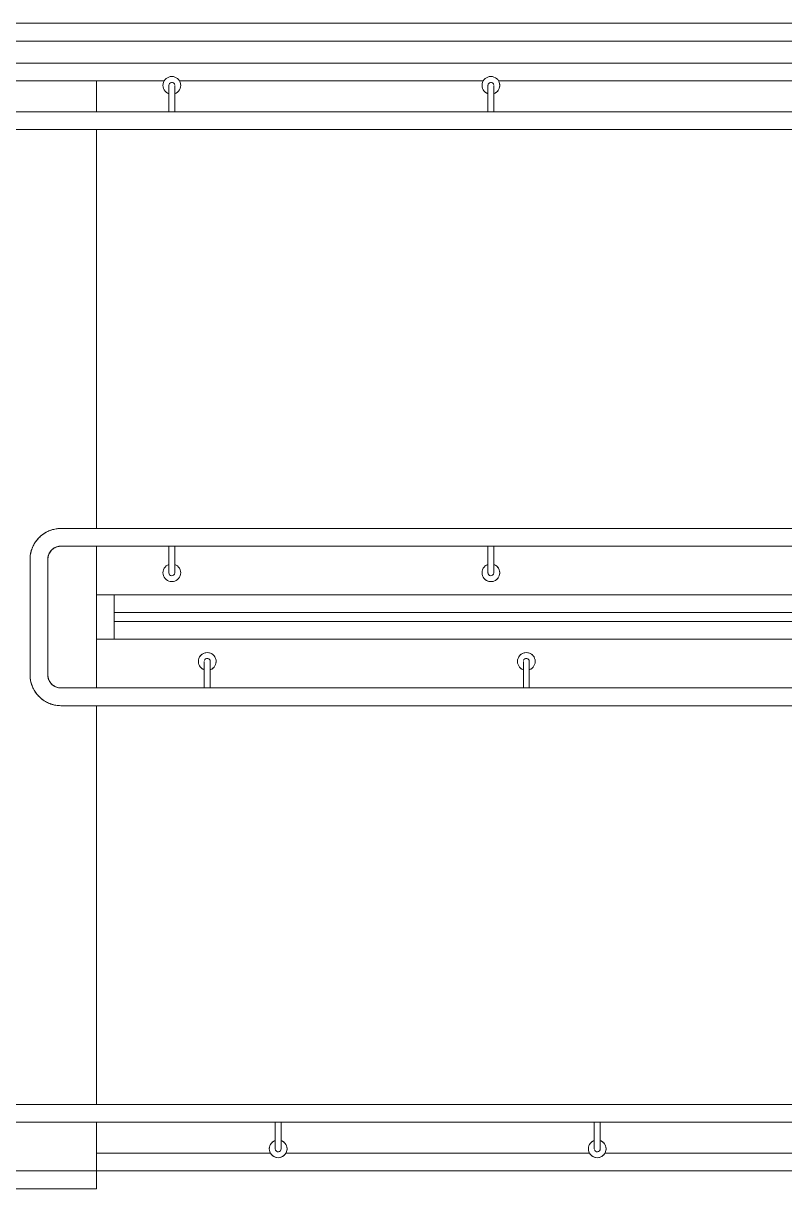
# Model space of a CAD drawing. Header units: millimetres. Extents: x -515342 to 330399, y -224905 to 507333.
# Drawn here: x -331256 to -329538, y -42238 to -39608 of the extents above; entities that cross this region are included whole.
import ezdxf

# ---------------------------------------------------------------- set-up
doc = ezdxf.new("R2010")
doc.units = ezdxf.units.MM
doc.layers.get('0').update_dxf_attribs({"lineweight": 0})
for name, color, linetype, lineweight in [('Лестницы', 7, 'Continuous', 0), ('Ограждение', 7, 'Continuous', 0), ('Пандусы', 7, 'Continuous', 0), ('Стены внутренние', 7, 'Continuous', 0)]:
    doc.layers.add(name, color=color, linetype=linetype, lineweight=lineweight)

# ---------------------------------------------------------------- blocks, each defined once
blk = doc.blocks.new('Тип верхнего поручня - Верхний поручень_Внутренний_-9709528-О_АР_П_1_0_000_План 1 этажа')
at = {"layer": 'Ограждение'}
for p, q in [((47740, -4009), (41890, -4009)), ((41890, -4049), (47740, -4049))]:
    blk.add_line(p, q, dxfattribs=at)
blk = doc.blocks.new('Тип верхнего поручня - Верхний поручень_Внутренний_-V60-О_АР_П_1_0_000_План 1 этажа')
at = {"layer": 'Ограждение'}
for p, q in [((41859.5, -4009), (47770.5, -4009)), ((41859.5, -4049), (47770.5, -4049))]:
    blk.add_line(p, q, dxfattribs=at)
blk = doc.blocks.new('Ограждение - АР_Ограждение_Балясина_D40 доп поручень 700-V107-О_АР_П_1_0_000_План 1 этажа')
at = {"layer": 'Ограждение'}
for p, q in [((-26.7, 6.7), (-60, 6.7)), ((-17.7, 9.3), (-18.8, 6.7)), ((-15, 13.3), (-16.5, 11.4)), ((-11.4, 16.5), (-13, 15.2)), ((-7.1, 18.7), (-8.7, 18)), ((8.7, 18), (7.1, 18.7)), ((13, 15.2), (11.4, 16.5)), ((16.5, 11.4), (15, 13.3)), ((-60, -6.7), (-26.7, -6.7)), ((-26.7, -6.7), (-20, -6.7)), ((-18.8, -6.7), (-17.7, -9.3)), ((-16.5, -11.4), (-15, -13.3)), ((-13, -15.2), (-11.4, -16.5)), ((-8.7, -18), (-7.1, -18.7)), ((7.1, -18.7), (8.7, -18)), ((11.4, -16.5), (13, -15.2)), ((15, -13.3), (16.5, -11.4))]:
    blk.add_line(p, q, dxfattribs=at)
at = {"layer": 'Ограждение', "flags": 128}
for points in [[(0, 6.7), (0, 6.7), (-0.1, 6.7), (-0.2, 6.7), (-0.3, 6.7), (-0.5, 6.7), (-0.8, 6.7), (-1, 6.7), (-1.4, 6.7), (-1.7, 6.7), (-2.1, 6.7), (-2.5, 6.7), (-3, 6.7), (-3.5, 6.7), (-4.1, 6.7), (-4.7, 6.7), (-5.3, 6.7), (-5.9, 6.7), (-6.6, 6.7), (-7.3, 6.7), (-8.1, 6.7), (-8.9, 6.7), (-9.7, 6.7), (-10.5, 6.7), (-11.4, 6.7), (-12.3, 6.7), (-13.2, 6.7), (-14.1, 6.7), (-15, 6.7), (-16, 6.7), (-17, 6.7), (-18, 6.7), (-19, 6.7), (-20, 6.7), (-21.1, 6.7), (-22.1, 6.7), (-23.2, 6.7), (-24.2, 6.7), (-25.3, 6.7), (-26.4, 6.7), (-26.7, 6.7)], [(-1.1, 20), (-2.4, 19.9), (-3.9, 19.6)], [(3.9, 19.6), (2.4, 19.9), (1.1, 20)], [(20, 0), (19.4, 4.8), (17.7, 9.3)], [(-26.7, -6.7), (-25.6, -6.7), (-24.5, -6.7), (-23.5, -6.7), (-22.4, -6.7), (-21.4, -6.7), (-20.3, -6.7), (-19.3, -6.7), (-18.3, -6.7), (-17.3, -6.7), (-16.3, -6.7), (-15.3, -6.7), (-14.4, -6.7), (-13.4, -6.7), (-12.5, -6.7), (-11.6, -6.7), (-10.7, -6.7), (-9.9, -6.7), (-9.1, -6.7), (-8.3, -6.7), (-7.5, -6.7), (-6.8, -6.7), (-6.1, -6.7), (-5.5, -6.7), (-4.8, -6.7), (-4.2, -6.7), (-3.7, -6.7), (-3.1, -6.7), (-2.7, -6.7), (-2.2, -6.7), (-1.8, -6.7), (-1.4, -6.7), (-1.1, -6.7), (-0.8, -6.7), (-0.6, -6.7), (-0.4, -6.7), (-0.2, -6.7), (-0.1, -6.7), (0, -6.7), (0, -6.7)], [(-3.9, -19.6), (-2.4, -19.9), (-1.1, -20)], [(1.1, -20), (2.4, -19.9), (3.9, -19.6)], [(17.7, -9.3), (19.4, -4.8), (20, 0)]]:
    blk.add_lwpolyline(points, dxfattribs=at)
at = {"layer": 'Ограждение'}
for radius, start, end in [(20, 360, 160.3657), (6.67, 90, 105), (6.67, 285, 90), (20, 199.6343, 360)]:
    blk.add_arc((0, 0), radius, start, end, dxfattribs=at)
blk = doc.blocks.new('Ограждение - АР_Ограждение_Балясина_D40 доп поручень 700-V103-О_АР_П_1_0_000_План 1 этажа')
at = {"layer": 'Ограждение'}
for p, q in [((-26.7, 6.7), (-60, 6.7)), ((-60, -6.7), (-26.7, -6.7)), ((-26.7, -6.7), (-20, -6.7))]:
    blk.add_line(p, q, dxfattribs=at)
at = {"layer": 'Ограждение', "flags": 128}
for points in [[(0, 6.7), (0, 6.7), (-0.1, 6.7), (-0.2, 6.7), (-0.3, 6.7), (-0.5, 6.7), (-0.8, 6.7), (-1, 6.7), (-1.4, 6.7), (-1.7, 6.7), (-2.1, 6.7), (-2.5, 6.7), (-3, 6.7), (-3.5, 6.7), (-4.1, 6.7), (-4.7, 6.7), (-5.3, 6.7), (-5.9, 6.7), (-6.6, 6.7), (-7.3, 6.7), (-8.1, 6.7), (-8.9, 6.7), (-9.7, 6.7), (-10.5, 6.7), (-11.4, 6.7), (-12.3, 6.7), (-13.2, 6.7), (-14.1, 6.7), (-15, 6.7), (-16, 6.7), (-17, 6.7), (-18, 6.7), (-19, 6.7), (-20, 6.7), (-21.1, 6.7), (-22.1, 6.7), (-23.2, 6.7), (-24.2, 6.7), (-25.3, 6.7), (-26.4, 6.7), (-26.7, 6.7)], [(-26.7, -6.7), (-25.6, -6.7), (-24.5, -6.7), (-23.5, -6.7), (-22.4, -6.7), (-21.4, -6.7), (-20.3, -6.7), (-19.3, -6.7), (-18.3, -6.7), (-17.3, -6.7), (-16.3, -6.7), (-15.3, -6.7), (-14.4, -6.7), (-13.4, -6.7), (-12.5, -6.7), (-11.6, -6.7), (-10.7, -6.7), (-9.9, -6.7), (-9.1, -6.7), (-8.3, -6.7), (-7.5, -6.7), (-6.8, -6.7), (-6.1, -6.7), (-5.5, -6.7), (-4.8, -6.7), (-4.2, -6.7), (-3.7, -6.7), (-3.1, -6.7), (-2.7, -6.7), (-2.2, -6.7), (-1.8, -6.7), (-1.4, -6.7), (-1.1, -6.7), (-0.8, -6.7), (-0.6, -6.7), (-0.4, -6.7), (-0.2, -6.7), (-0.1, -6.7), (0, -6.7), (0, -6.7)]]:
    blk.add_lwpolyline(points, dxfattribs=at)
at = {"layer": 'Ограждение'}
for radius, start, end in [(20, 360, 160.3657), (6.67, 90, 105), (6.67, 285, 90), (20, 199.6343, 360)]:
    blk.add_arc((0, 0), radius, start, end, dxfattribs=at)
blk = doc.blocks.new('Ограждение - Ограждение-9972903-О_АР_П_1_0_000_План 1 этажа')
at = {"extrusion": (0, 0, -1), "zscale": -1}
for name, p, rotation in [('Ограждение - АР_Ограждение_Балясина_D40 доп поручень 700-V103-О_АР_П_1_0_000_План 1 этажа', (-43832, -5249), 270.0000000000002), ('Ограждение - АР_Ограждение_Балясина_D40 доп поручень 700-V107-О_АР_П_1_0_000_План 1 этажа', (-44552, -5249), 270.0000000000002), ('Ограждение - АР_Ограждение_Балясина_D40 доп поручень 700-V107-О_АР_П_1_0_000_План 1 этажа', (-43912, -5449), 90.0000000000002), ('Ограждение - АР_Ограждение_Балясина_D40 доп поручень 700-V107-О_АР_П_1_0_000_План 1 этажа', (-44632, -5449), 90.0000000000002)]:
    blk.add_blockref(name, p, dxfattribs=dict(at, rotation=rotation))
blk = doc.blocks.new('Ограждение - АР_Ограждение_Балясина_D40 доп поручень 700-V111-О_АР_П_1_0_000_План 1 этажа')
at = {"layer": 'Ограждение'}
for p, q in [((-26.7, 6.7), (-60, 6.7)), ((-17.7, 9.3), (-18.8, 6.7)), ((-15, 13.3), (-16.5, 11.4)), ((-11.4, 16.5), (-13, 15.2)), ((-7.1, 18.7), (-8.7, 18)), ((8.7, 18), (7.1, 18.7)), ((-60, -6.7), (-26.7, -6.7)), ((-26.7, -6.7), (-20, -6.7)), ((-18.8, -6.7), (-17.7, -9.3)), ((-16.5, -11.4), (-15, -13.3)), ((-13, -15.2), (-11.4, -16.5)), ((-8.7, -18), (-7.1, -18.7)), ((7.1, -18.7), (8.7, -18))]:
    blk.add_line(p, q, dxfattribs=at)
at = {"layer": 'Ограждение', "flags": 128}
for points in [[(0, 6.7), (0, 6.7), (-0.1, 6.7), (-0.2, 6.7), (-0.3, 6.7), (-0.5, 6.7), (-0.8, 6.7), (-1, 6.7), (-1.4, 6.7), (-1.7, 6.7), (-2.1, 6.7), (-2.5, 6.7), (-3, 6.7), (-3.5, 6.7), (-4.1, 6.7), (-4.7, 6.7), (-5.3, 6.7), (-5.9, 6.7), (-6.6, 6.7), (-7.3, 6.7), (-8.1, 6.7), (-8.9, 6.7), (-9.7, 6.7), (-10.5, 6.7), (-11.4, 6.7), (-12.3, 6.7), (-13.2, 6.7), (-14.1, 6.7), (-15, 6.7), (-16, 6.7), (-17, 6.7), (-18, 6.7), (-19, 6.7), (-20, 6.7), (-21.1, 6.7), (-22.1, 6.7), (-23.2, 6.7), (-24.2, 6.7), (-25.3, 6.7), (-26.4, 6.7), (-26.7, 6.7)], [(-1.1, 20), (-2.4, 19.9), (-3.9, 19.6)], [(3.9, 19.6), (2.4, 19.9), (1.1, 20)], [(-26.7, -6.7), (-25.6, -6.7), (-24.5, -6.7), (-23.5, -6.7), (-22.4, -6.7), (-21.4, -6.7), (-20.3, -6.7), (-19.3, -6.7), (-18.3, -6.7), (-17.3, -6.7), (-16.3, -6.7), (-15.3, -6.7), (-14.4, -6.7), (-13.4, -6.7), (-12.5, -6.7), (-11.6, -6.7), (-10.7, -6.7), (-9.9, -6.7), (-9.1, -6.7), (-8.3, -6.7), (-7.5, -6.7), (-6.8, -6.7), (-6.1, -6.7), (-5.5, -6.7), (-4.8, -6.7), (-4.2, -6.7), (-3.7, -6.7), (-3.1, -6.7), (-2.7, -6.7), (-2.2, -6.7), (-1.8, -6.7), (-1.4, -6.7), (-1.1, -6.7), (-0.8, -6.7), (-0.6, -6.7), (-0.4, -6.7), (-0.2, -6.7), (-0.1, -6.7), (0, -6.7), (0, -6.7)], [(-3.9, -19.6), (-2.4, -19.9), (-1.1, -20)], [(1.1, -20), (2.4, -19.9), (3.9, -19.6)]]:
    blk.add_lwpolyline(points, dxfattribs=at)
at = {"layer": 'Ограждение'}
for radius, start, end in [(20, 360, 160.3657), (6.67, 90, 105), (6.67, 285, 90), (20, 199.6343, 360)]:
    blk.add_arc((0, 0), radius, start, end, dxfattribs=at)
blk = doc.blocks.new('Ограждение - Ограждение-9972907-О_АР_П_1_0_000_План 1 этажа')
for name, p, rotation in [('Ограждение - АР_Ограждение_Балясина_D40 доп поручень 700-V103-О_АР_П_1_0_000_План 1 этажа', (43832, -4149), 89.99999999999982), ('Ограждение - АР_Ограждение_Балясина_D40 доп поручень 700-V111-О_АР_П_1_0_000_План 1 этажа', (44552, -4149), 89.99999999999982), ('Ограждение - АР_Ограждение_Балясина_D40 доп поручень 700-V107-О_АР_П_1_0_000_План 1 этажа', (44072, -6549), 269.9999999999998), ('Ограждение - АР_Ограждение_Балясина_D40 доп поручень 700-V107-О_АР_П_1_0_000_План 1 этажа', (44792, -6549), 269.9999999999998)]:
    blk.add_blockref(name, p, dxfattribs=dict(rotation=rotation))
blk = doc.blocks.new('Тип верхнего поручня - Верхний поручень_Внутренний_-9972950-О_АР_П_1_0_000_План 1 этажа')
at = {"layer": 'Ограждение'}
for p, q in [((43660, -5149), (43582, -5149)), ((47516.6, -5149), (43665.6, -5149)), ((43582, -5189), (43660, -5189)), ((43665.6, -5189), (47516.6, -5189)), ((43512, -5219), (43512, -5479)), ((43552, -5479), (43552, -5219)), ((43660, -5509), (43582, -5509)), ((47458.4, -5509), (43662.4, -5509)), ((43582, -5549), (43660, -5549)), ((43662.4, -5549), (47458.4, -5549))]:
    blk.add_line(p, q, dxfattribs=at)
at = {"layer": 'Ограждение', "flags": 128}
for points in [[(43582, -5149), (43579.2, -5149.1), (43576.4, -5149.2), (43573.6, -5149.5), (43570.8, -5149.9), (43568.1, -5150.4), (43565.4, -5151), (43562.7, -5151.7), (43560, -5152.6), (43557.3, -5153.5), (43554.7, -5154.5), (43552.2, -5155.7), (43549.7, -5156.9), (43547.2, -5158.3), (43544.8, -5159.7), (43542.5, -5161.2), (43540.2, -5162.9), (43538, -5164.6), (43535.8, -5166.4), (43533.8, -5168.3), (43531.8, -5170.2), (43529.9, -5172.3), (43528, -5174.4), (43526.3, -5176.6), (43524.7, -5178.9), (43523.1, -5181.2), (43521.6, -5183.6), (43520.3, -5186), (43519, -5188.5), (43517.8, -5191), (43516.8, -5193.6), (43515.8, -5196.3), (43514.9, -5198.9), (43514.2, -5201.6), (43513.5, -5204.4), (43513, -5207.1), (43512.6, -5209.9), (43512.3, -5212.7), (43512.1, -5215.4), (43512, -5218.2), (43512, -5219)], [(43660, -5149), (43662.8, -5149), (43665.6, -5149)], [(43552, -5219), (43552, -5217.8), (43552.1, -5216.6), (43552.2, -5215.4), (43552.4, -5214.2), (43552.6, -5213), (43552.9, -5211.9), (43553.2, -5210.7), (43553.5, -5209.6), (43553.9, -5208.4), (43554.4, -5207.3), (43554.9, -5206.2), (43555.4, -5205.1), (43556, -5204.1), (43556.6, -5203.1), (43557.2, -5202.1), (43557.9, -5201.1), (43558.7, -5200.1), (43559.4, -5199.2), (43560.3, -5198.3), (43561.1, -5197.5), (43562, -5196.7), (43562.9, -5195.9), (43563.8, -5195.1), (43564.8, -5194.4), (43565.8, -5193.8), (43566.8, -5193.1), (43567.9, -5192.5), (43568.9, -5192), (43570, -5191.5), (43571.1, -5191), (43572.3, -5190.6), (43573.4, -5190.3), (43574.6, -5189.9), (43575.7, -5189.7), (43576.9, -5189.4), (43578.1, -5189.3), (43579.3, -5189.1), (43580.5, -5189), (43581.7, -5189), (43582, -5189)], [(43665.6, -5189), (43662.8, -5189), (43660, -5189)], [(43512, -5479), (43512.1, -5481.8), (43512.2, -5484.6), (43512.5, -5487.4), (43512.9, -5490.2), (43513.4, -5492.9), (43514, -5495.6), (43514.7, -5498.3), (43515.6, -5501), (43516.5, -5503.7), (43517.5, -5506.3), (43518.7, -5508.8), (43519.9, -5511.3), (43521.3, -5513.8), (43522.7, -5516.2), (43524.2, -5518.5), (43525.9, -5520.8), (43527.6, -5523), (43529.4, -5525.2), (43531.3, -5527.2), (43533.2, -5529.2), (43535.3, -5531.1), (43537.4, -5533), (43539.6, -5534.7), (43541.9, -5536.3), (43544.2, -5537.9), (43546.6, -5539.4), (43549, -5540.7), (43551.5, -5542), (43554, -5543.2), (43556.6, -5544.2), (43559.3, -5545.2), (43561.9, -5546.1), (43564.6, -5546.8), (43567.4, -5547.5), (43570.1, -5548), (43572.9, -5548.4), (43575.7, -5548.7), (43578.4, -5548.9), (43581.2, -5549), (43582, -5549)], [(43582, -5509), (43580.8, -5509), (43579.6, -5508.9), (43578.4, -5508.8), (43577.2, -5508.6), (43576, -5508.4), (43574.9, -5508.1), (43573.7, -5507.8), (43572.6, -5507.5), (43571.4, -5507.1), (43570.3, -5506.6), (43569.2, -5506.1), (43568.1, -5505.6), (43567.1, -5505), (43566.1, -5504.4), (43565.1, -5503.8), (43564.1, -5503.1), (43563.1, -5502.3), (43562.2, -5501.6), (43561.3, -5500.7), (43560.5, -5499.9), (43559.7, -5499), (43558.9, -5498.1), (43558.1, -5497.2), (43557.4, -5496.2), (43556.8, -5495.2), (43556.1, -5494.2), (43555.5, -5493.1), (43555, -5492.1), (43554.5, -5491), (43554, -5489.9), (43553.6, -5488.7), (43553.3, -5487.6), (43552.9, -5486.4), (43552.7, -5485.3), (43552.4, -5484.1), (43552.3, -5482.9), (43552.1, -5481.7), (43552, -5480.5), (43552, -5479.3), (43552, -5479)], [(43662.4, -5509), (43661.2, -5509), (43660, -5509)], [(43660, -5549), (43661.2, -5549), (43662.4, -5549)]]:
    blk.add_lwpolyline(points, dxfattribs=at)
blk = doc.blocks.new('Тип верхнего поручня - Верхний поручень_Внутренний_-V112-О_АР_П_1_0_000_План 1 этажа')
at = {"layer": 'Ограждение'}
for p, q in [((43582, -5149), (43660, -5149)), ((43660, -5149), (43664, -5149)), ((43664, -5149), (47515, -5149)), ((43582, -5189), (43660, -5189)), ((43660, -5189), (43664, -5189)), ((43664, -5189), (47515, -5189)), ((43512, -5479), (43512, -5219)), ((43552, -5479), (43552, -5219)), ((43660, -5509), (43582, -5509)), ((43664, -5509), (43660, -5509)), ((47460, -5509), (43664, -5509)), ((43660, -5549), (43582, -5549)), ((43664, -5549), (43660, -5549)), ((47460, -5549), (43664, -5549))]:
    blk.add_line(p, q, dxfattribs=at)
for centre, radius, start, end in [((43582, -5219), 70, 90, 180), ((43582, -5219), 30, 90, 180), ((43582, -5479), 70, 180, 270), ((43582, -5479), 30, 180, 270)]:
    blk.add_arc(centre, radius, start, end, dxfattribs=at)
blk = doc.blocks.new('Тип перил - Перила_Внутренний_-9972971-О_АР_П_1_0_000_План 1 этажа')
at = {"layer": 'Ограждение', "flags": 128}
for points in [[(43582, -5149), (43579.2, -5149.1), (43576.4, -5149.2), (43573.6, -5149.5), (43570.8, -5149.9), (43568.1, -5150.4), (43565.4, -5151), (43562.7, -5151.7), (43560, -5152.6), (43557.3, -5153.5), (43554.7, -5154.5), (43552.2, -5155.7), (43549.7, -5156.9), (43547.2, -5158.3), (43544.8, -5159.7), (43542.5, -5161.2), (43540.2, -5162.9), (43538, -5164.6), (43535.8, -5166.4), (43533.8, -5168.3), (43531.8, -5170.2), (43529.9, -5172.3), (43528, -5174.4), (43526.3, -5176.6), (43524.7, -5178.9), (43523.1, -5181.2), (43521.6, -5183.6), (43520.3, -5186), (43519, -5188.5), (43517.8, -5191), (43516.8, -5193.6), (43515.8, -5196.3), (43514.9, -5198.9), (43514.2, -5201.6), (43513.5, -5204.4), (43513, -5207.1), (43512.6, -5209.9), (43512.3, -5212.7), (43512.1, -5215.4), (43512, -5218.2)], [(43512, -5479), (43512.1, -5481.8), (43512.2, -5484.6), (43512.5, -5487.4), (43512.9, -5490.2), (43513.4, -5492.9), (43514, -5495.6), (43514.7, -5498.3), (43515.6, -5501), (43516.5, -5503.7), (43517.5, -5506.3), (43518.7, -5508.8), (43519.9, -5511.3), (43521.3, -5513.8), (43522.7, -5516.2), (43524.2, -5518.5), (43525.9, -5520.8), (43527.6, -5523), (43529.4, -5525.2), (43531.3, -5527.2), (43533.2, -5529.2), (43535.3, -5531.1), (43537.4, -5533), (43539.6, -5534.7), (43541.9, -5536.3), (43544.2, -5537.9), (43546.6, -5539.4), (43549, -5540.7), (43551.5, -5542), (43554, -5543.2), (43556.6, -5544.2), (43559.3, -5545.2), (43561.9, -5546.1), (43564.6, -5546.8), (43567.4, -5547.5), (43570.1, -5548), (43572.9, -5548.4), (43575.7, -5548.7), (43578.4, -5548.9), (43581.2, -5549)]]:
    blk.add_lwpolyline(points, dxfattribs=at)
blk = doc.blocks.new('Тип перил - Перила_Внутренний_-V113-О_АР_П_1_0_000_План 1 этажа')
at = {"layer": 'Ограждение'}
for centre, start, end in [((43582, -5219), 140.2351, 180), ((43582, -5219), 90, 129.7649), ((43582, -5479), 180, 219.7649), ((43582, -5479), 230.2351, 270)]:
    blk.add_arc(centre, 30, start, end, dxfattribs=at)
blk = doc.blocks.new('Тип верхнего поручня - Верхний поручень_Внутренний_-9972992-О_АР_П_1_0_000_План 1 этажа')
at = {"layer": 'Ограждение'}
for p, q in [((43660, -4209), (42042, -4209)), ((47516.6, -4209), (43665.6, -4209)), ((42042, -4249), (43660, -4249)), ((43665.6, -4249), (47516.6, -4249)), ((43660, -6449), (42042, -6449)), ((47458.4, -6449), (43662.4, -6449)), ((42042, -6489), (43660, -6489)), ((43662.4, -6489), (47458.4, -6489))]:
    blk.add_line(p, q, dxfattribs=at)
at = {"layer": 'Ограждение', "flags": 128}
for points in [[(43660, -4209), (43662.8, -4209), (43665.6, -4209)], [(43665.6, -4249), (43662.8, -4249), (43660, -4249)], [(43662.4, -6449), (43661.2, -6449), (43660, -6449)], [(43660, -6489), (43661.2, -6489), (43662.4, -6489)]]:
    blk.add_lwpolyline(points, dxfattribs=at)
blk = doc.blocks.new('Тип верхнего поручня - Верхний поручень_Внутренний_-V114-О_АР_П_1_0_000_План 1 этажа')
at = {"layer": 'Ограждение'}
for p, q in [((42042, -4209), (43660, -4209)), ((43660, -4209), (43664, -4209)), ((43664, -4209), (47515, -4209)), ((42042, -4249), (43660, -4249)), ((43660, -4249), (43664, -4249)), ((43664, -4249), (47515, -4249)), ((43660, -6449), (42042, -6449)), ((43664, -6449), (43660, -6449)), ((47460, -6449), (43664, -6449)), ((43660, -6489), (42042, -6489)), ((43664, -6489), (43660, -6489)), ((47460, -6489), (43664, -6489))]:
    blk.add_line(p, q, dxfattribs=at)
blk = doc.blocks.new('СД_Люблино_Фасады_rvt-1-О_АР_П_1_0_000_План 1 этажа')
at = {"layer": 'Лестницы'}
blk.add_line((41845, -4099), (47460, -4099), dxfattribs=at)
at = {"layer": 'Пандусы'}
for p, q in [((43662, -4209), (43662, -4139)), ((43662, -5149), (43662, -4249)), ((43662, -5299), (43662, -5189)), ((43662, -5299), (47420, -5299)), ((43662, -5399), (43662, -5299)), ((43662, -5399), (43662, -5509)), ((47420, -5399), (43662, -5399)), ((43662, -5549), (43662, -6449)), ((43662, -6489), (43662, -6599)), ((43662, -6599), (41862, -6599)), ((47462, -6599), (43662, -6599))]:
    blk.add_line(p, q, dxfattribs=at)
at = {"layer": 'Стены внутренние'}
for p, q in [((43814.7, -4139), (43129.3, -4139)), ((44534.7, -4139), (43849.3, -4139)), ((45254.7, -4139), (44569.3, -4139)), ((43702, -5299), (43702, -5339)), ((43852.5, -5299), (47420, -5299)), ((43702, -5339), (43702, -5399)), ((47420, -5339), (43702, -5339)), ((43702, -5359), (47420, -5359)), ((43662, -5399), (43702, -5399)), ((47272.5, -5399), (43702, -5399)), ((43662, -6559), (44054.7, -6559)), ((44089.3, -6559), (44774.7, -6559)), ((44809.3, -6559), (45494.7, -6559)), ((43662, -6639), (43662, -6599)), ((47233.7, -6599), (43662, -6599)), ((43662, -6639), (41862, -6639))]:
    blk.add_line(p, q, dxfattribs=at)
at = {"layer": 'Ограждение', "lineweight": 9}
for name in ['Тип верхнего поручня - Верхний поручень_Внутренний_-9709528-О_АР_П_1_0_000_План 1 этажа', 'Тип верхнего поручня - Верхний поручень_Внутренний_-V60-О_АР_П_1_0_000_План 1 этажа', 'Ограждение - Ограждение-9972907-О_АР_П_1_0_000_План 1 этажа', 'Тип верхнего поручня - Верхний поручень_Внутренний_-9972992-О_АР_П_1_0_000_План 1 этажа', 'Тип верхнего поручня - Верхний поручень_Внутренний_-V114-О_АР_П_1_0_000_План 1 этажа', 'Тип верхнего поручня - Верхний поручень_Внутренний_-9972950-О_АР_П_1_0_000_План 1 этажа', 'Тип верхнего поручня - Верхний поручень_Внутренний_-V112-О_АР_П_1_0_000_План 1 этажа', 'Тип перил - Перила_Внутренний_-9972971-О_АР_П_1_0_000_План 1 этажа', 'Ограждение - Ограждение-9972903-О_АР_П_1_0_000_План 1 этажа', 'Тип перил - Перила_Внутренний_-V113-О_АР_П_1_0_000_План 1 этажа']:
    blk.add_blockref(name, (0, 0), dxfattribs=at)

msp = doc.modelspace()

# ---------------------------------------------------------------- block references
msp.add_blockref('СД_Люблино_Фасады_rvt-1-О_АР_П_1_0_000_План 1 этажа', (-374753.1427, -35598.5295))

doc.saveas('drawing.dxf')
